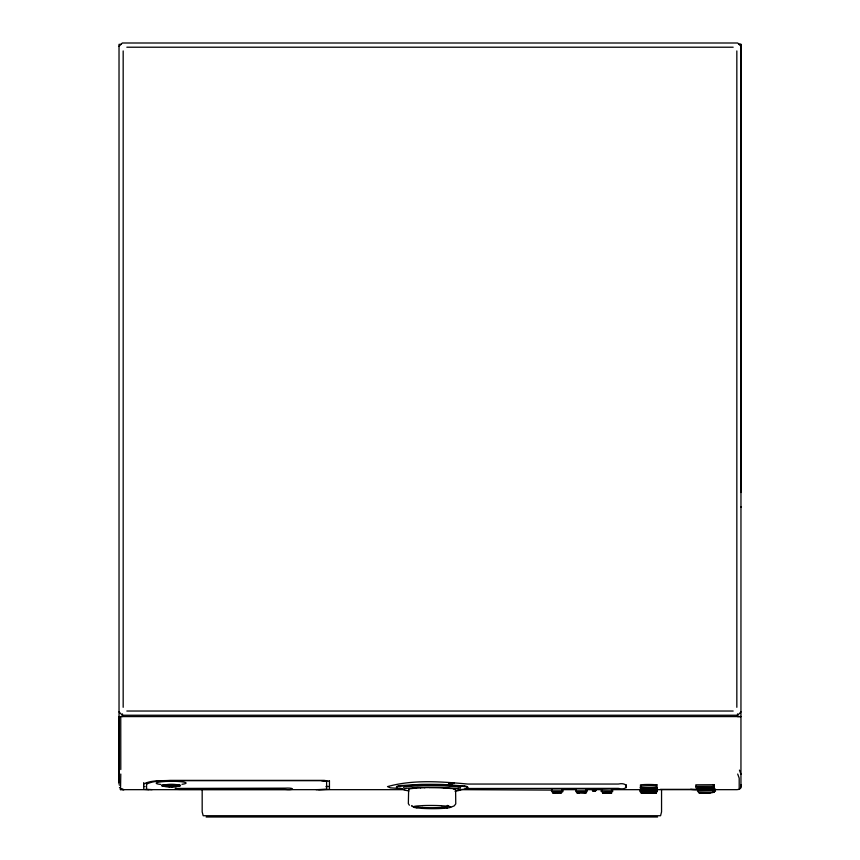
<?xml version="1.0" encoding="UTF-8"?>
<svg xmlns="http://www.w3.org/2000/svg" width="860" height="860" viewBox="0 0 860 860"><rect width="100%" height="100%" fill="white"/><g stroke="black" fill="none" stroke-linecap="round" stroke-linejoin="round"><path stroke-width="1.29" d="M119.035 784.739L120.088 785.277M326.606 785.524L326.606 789.329L316.125 789.663M740.987 492.5L740.987 44.344L738.675 44.344L740.987 44.344L740.954 786.739L740.514 788.362L739.192 789.34L736.988 789.663L715.574 789.663M740.954 785.201L740.954 786.739L740.954 784.739M740.954 786.739L740.944 785.363M740.514 788.362L740.514 787.717M739.192 789.34L739.192 778.106L737.697 774.043M120.787 774.043L120.529 789.663L404.404 789.663M408.919 789.007A32.938 2.87 1.4 0 0 408.65 789.437L408.349 803.605L409.381 805.218M120.529 789.663L120.271 789.179L122.958 789.663M169.624 785.115L168.259 785.288L169.592 785.072M119.024 46.343L122.324 43L737.687 43L740.987 46.343M740.987 711.886L737.687 715.24L122.324 715.24L119.024 711.886M143.727 784.008C151.596 779.837 161.454 781.052 170.129 780.375L324.166 780.375L329.444 781.224M146.565 784.137C154.23 780.203 163.733 781.299 172.161 780.665L321.489 780.665L326.606 781.493L325.617 781.009M449.135 783.406L454.413 783.406L449.135 783.406L452.607 783.632L450.941 783.632M657.373 788.824L656.674 788.996M706.608 787.986L708.78 788.222A4.848 0.71 -0.2 0 1 709.027 789.007L706.995 789.287A4.622 0.699 0 0 1 702.996 789.276M450.264 807.433L454.198 805.895L455.757 803.885L455.606 789.706M639.872 790.383L657.373 790.383M409.177 789.018L410.704 788.631M656.674 786.964C658.911 784.954 635.282 785.846 641.366 787.04M657.373 790.222L656.674 790.286M464.701 789.093L457.251 790.146M595.002 790.598L595.797 790.663L592.572 790.673M656.674 787.534L657.373 787.362L656.674 786.997M713.553 787.921L714.316 787.749L714.112 784.728L695.837 784.825L695.837 787.749L697.449 787.986M329.444 786.427L325.962 786.696M406.113 786.577L423.356 785.513A27.875 1.881 0.3 0 1 440.943 785.621L458.165 786.879M399.642 785.632L421.174 784.374A34.798 2.182 0.3 0 1 443.158 784.503L464.658 786.018M655.879 785.588C662.759 784.105 634.497 784.105 641.366 785.588M442.577 807.336L445.19 807.067M444.502 808.336L447.114 808.077M656.674 789.158C659.233 787.771 640.84 787.341 640.066 789.114M656.674 790.62L657.373 790.512L656.674 790.05M413.165 788.308L416.444 788.05M641.366 786.932L640.066 787.459M466.26 788.491L618.34 788.373C628.939 791.039 628.789 781.783 618.34 784.051L467.862 784.051C441.363 781.632 413.208 779.396 387.516 786.61L390.311 787.824L402.319 788.706M656.674 791.748L657.373 791.587L655.879 791.49M422.722 805.616L416.96 805.981A18.931 1.655 0.9 0 0 416.756 807.905M714.972 789.975C718.143 787.394 692.321 791.834 698.18 787.577C735.01 787.857 699.374 790.749 690.72 789.319M417.895 787.427L406.092 788.351A29.692 2.58 1.4 0 0 405.995 790.404M705.512 789.168L708.489 788.62L707.092 788.233M714.972 791.437C719.626 790.05 693.375 790.05 698.019 791.437M655.879 789.05L653.729 789.104M641.366 791.49L639.872 791.587L641.366 791.78M420.422 787.857L424.894 787.728M459.874 789.663L563.053 790.146M551.464 790.146L552.034 789.716M575.63 790.146L587.208 790.146M601.763 790.146L600.989 789.716L612.782 790.146M551.464 791.608L563.053 791.608M575.63 791.608L587.208 791.608M601.763 791.598L600.989 791.178L612.782 791.608M561.494 792.64C558.559 794.006 542.553 792.092 561.87 792.64L560.15 792.64M585.66 792.64L586.144 793.07L576.695 792.63L586.036 792.64L584.316 792.64M611.224 792.64L611.718 793.07L604.096 793.06M602.753 793.07L605.053 793.06L602.258 792.63L611.6 792.64L609.88 792.64M561.634 789.727L563.053 789.716M585.789 789.727L587.208 789.716M611.363 789.727L612.782 789.716M697.804 789.351L660.297 789.362M553.023 793.07L555.323 793.06M577.178 793.07L579.489 793.06M121.325 44.344L119.024 44.344L119.035 783.363L119.013 716.584L740.987 716.584L737.525 716.584L737.525 713.897M126.839 47.214L733.171 47.214M126.839 711.026L733.171 711.026M119.454 787.717L120.131 787.717M121.679 789.179L124.023 789.663L121.83 789.179M318.63 789.663L329.444 789.351L329.444 780.579M562.72 789.663L576.34 789.663M586.81 789.663L602.011 789.663M612.395 789.663L640.764 789.663M656.664 789.663L698.234 789.663M206.142 817L657.588 817M148.823 789.652L143.727 789.351L143.727 782.611M595.765 790.663L592.884 790.673M595.582 790.673L592.346 790.663L595.69 790.663M712.639 792.189L714.359 792.232C682.388 791.178 707.07 794.651 713.983 792.211M654.524 791.727L656.105 791.802L641.044 791.974L655.761 791.77M654.524 792.974L641.044 793.146L656.212 793.146L654.524 792.974L656.105 793.017L655.212 792.984M429.688 787.685L434.59 787.717A31.089 2.064 0.4 0 1 439.417 787.814L443.867 787.986M699.61 792.899L701.319 792.909L699.019 792.877M654.524 789.888L656.105 790.017L641.044 790.275L656.212 790.275L655.761 789.964M642.044 793.21L643.613 793.221L641.495 793.189M654.524 787.695L656.105 787.857L641.044 788.179L654.524 788.437L656.212 788.179L655.761 787.782M642.044 792.071L643.613 792.092L641.495 792.049M152.08 789.652L146.565 789.329L146.565 782.611M642.044 790.437L643.613 790.48L641.495 790.394M642.044 788.405L643.613 788.448L641.495 788.351M714.122 789.254L715.541 789.297M697.589 789.319L699.889 789.405L697.213 789.265L698.019 789.975M704.48 789.168L700.975 789.007A4.848 0.71 0.2 0 1 701.222 788.233L703.803 788.158L701.513 788.62L702.652 789.039M321.489 780.665L324.51 780.826M441.352 805.723L447.103 806.153M711.22 787.545L712.553 787.62M422.69 808.432L416.928 807.895M451.113 788.534L447.834 788.233A31.691 2.429 0.2 0 0 443.943 787.975M656.674 788.813L657.373 788.921M712.693 784.589L714.112 784.728M417.605 807.185L415.004 806.895A18.931 1.634 0.9 0 1 411.929 805.54M449.264 783.481L450.21 783.6M143.727 786.427L145.071 786.61M464.658 786.524L443.137 785.019A34.819 2.182 0.3 0 0 421.142 784.89L399.631 786.147A37.152 3.214 1.7 0 0 399.502 788.717L403.265 789.383M458.187 788.652L440.943 787.394A27.95 1.892 0.3 0 0 417.992 787.438M655.879 784.728L657.191 784.911M406.038 790.404L409.016 790.931M399.567 788.201L402.039 788.652M453.575 788.889L455.09 789.287M696.03 786.384L714.316 786.287M739.428 770.108L740.965 774.247M626.263 785.524L626.134 784.782L626.263 787.738M740.987 250.787L740.987 251.346M740.987 506.68L740.987 507.292M120.755 716.584L120.787 769.539M736.837 50.934L736.837 707.307M710.306 792.877L709.543 792.877M708.339 792.877L707.576 792.877M661.555 789.555L661.555 811.894L660.566 815.721L203.175 815.721L202.175 811.894L202.175 789.555M326.606 780.579L326.606 786.405M123.173 50.934L123.173 707.307M122.475 713.897L122.475 716.584M448.737 806.089A18.92 1.645 -0.4 0 1 444.986 807.056M447.286 805.433A18.92 1.645 -0.4 0 1 448.415 805.755M442.545 807.325A18.555 1.763 0.4 0 1 417.82 807.164M411.155 788.663A32.508 2.698 0.8 0 1 413.703 788.351M416.648 788.061A31.669 2.354 0.4 0 1 420.604 787.878M424.464 787.631A31.078 2.193 0.3 0 1 429.473 787.577M451.586 788.502A32.529 2.795 -0.4 0 1 453.962 788.867M458.412 788.641A29.67 2.569 -0.8 0 1 454.994 791.189M454.822 789.287A32.949 2.849 -0.4 0 1 455.542 789.706M447.286 806.142A18.931 1.645 -0.4 0 1 446.931 808.067M444.201 808.303A18.544 1.763 0.2 0 1 422.808 808.411M422.582 805.594A18.49 1.408 0.4 0 1 441.438 805.712M464.808 786.008A37.163 3.225 -1.1 0 1 466.894 787.911M464.561 786.534A37.152 3.214 -1 0 1 464.776 789.093M397.234 787.502A37.163 3.214 1.7 0 1 399.75 785.642M458.122 786.879A29.724 2.569 -0.8 0 1 460.648 787.878M403.63 787.545A29.724 2.569 1.4 0 1 406.178 786.577M179.299 785.094A8.987 1.086 -0.3 0 1 171.785 786.663M170.022 786.674A8.987 1.086 -0.3 0 1 162.669 785.245A8.987 1.086 -0.3 0 1 176.139 784.653M176.053 784.589A8.987 1.086 -0.3 0 1 179.213 785.029M160.885 784.481A14.932 1.806 -0.3 0 1 160.272 781.933A14.932 1.806 -0.3 0 1 181.374 781.74A14.932 1.806 -0.3 0 1 181.976 784.298M704.566 787.9L704.544 788.577L705.512 788.631L705.533 787.964L704.566 787.9M172.333 785.212L165.98 786.051L169.613 785.524L166.141 785.33L169.033 784.986L170.387 785.051L168.291 785.449L176.407 785.836L172.473 785.954L175.15 785.438L172.333 785.212M172.462 786.427L168.657 786.567L169.216 786.588A8.987 1.086 -0.3 0 0 174.139 786.524C179.02 787.169 177.3 784.546 179.31 785.76A8.815 1.064 -0.3 0 0 178.945 785.169L168.012 784.642L162.658 785.653L172.462 786.427M174.279 785.062L173.129 785.234L174.247 785.04M169.474 785.685L166.883 786.018L169.474 785.685M175.429 788.437L175.214 789.297L179.654 789.437L285.144 789.448C294.948 790.383 294.883 787.556 285.144 788.147L175.429 788.437M706.383 792.802L702.555 792.888L706.383 792.802M171.817 786.717L169.947 786.728A9.428 1.139 -0.3 0 1 161.981 785.33A9.406 1.139 -0.3 0 1 162.583 785.126A9.428 1.139 -0.3 0 1 178.891 784.9A9.428 1.139 -0.3 0 1 171.817 786.717"/></g></svg>
